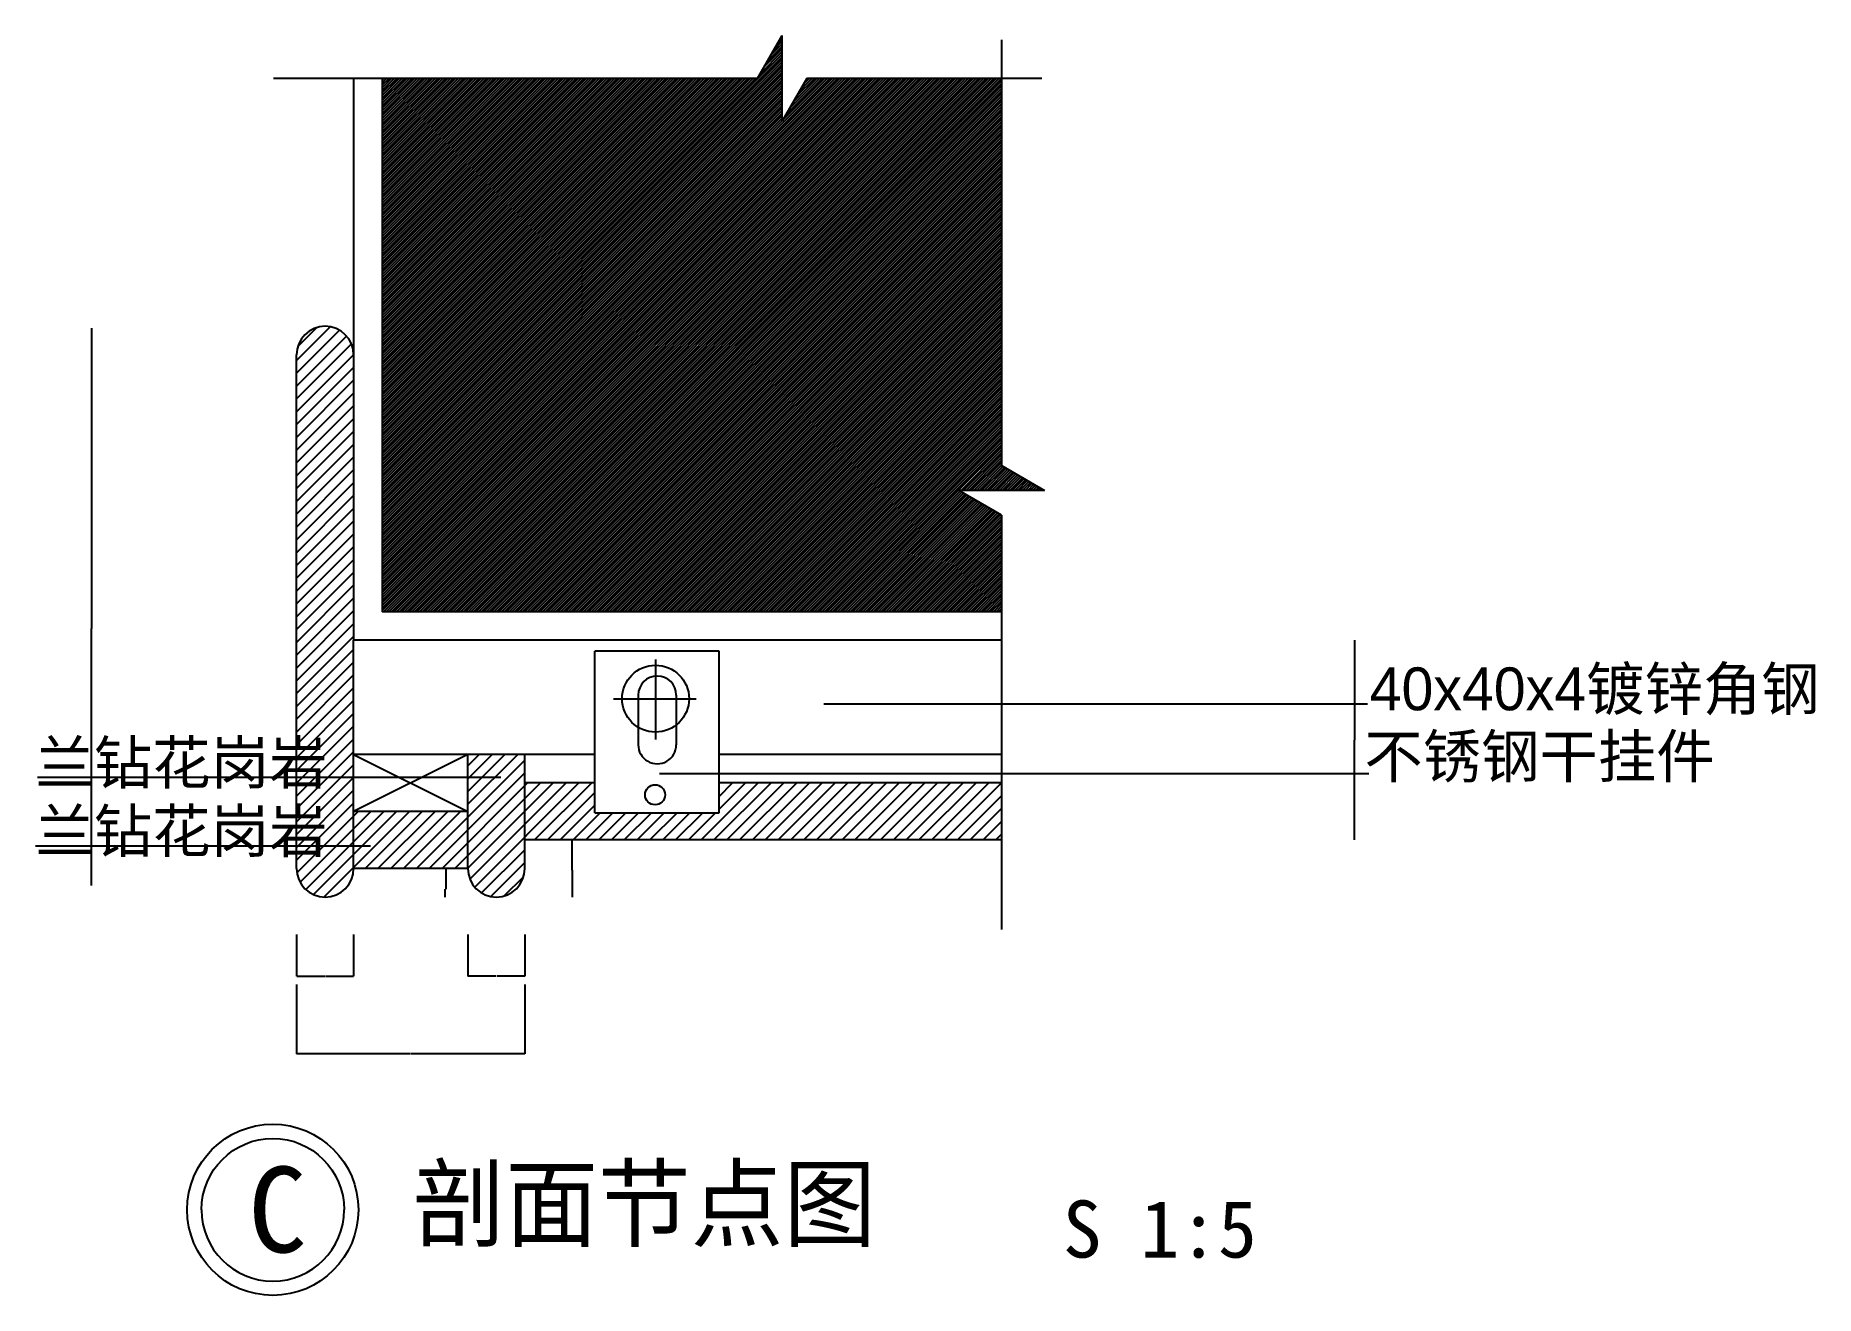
# Model space of a CAD drawing. Header units: metres. Extents: x -1 to 276468, y 0 to 5724.
# Drawn here: x 271478 to 276468, y 2193 to 5724 of the extents above; entities outside this region: 1.
import ezdxf

# ---------------------------------------------------------------- set-up
doc = ezdxf.new("R2010")
doc.units = ezdxf.units.M
for name, color, linetype in [('10', 8, 'Continuous'), ('20', 1, 'Continuous'), ('7', 7, 'Continuous'), ('8', 7, 'Continuous'), ('墙', 2, 'Continuous'), ('窗线', 3, 'Continuous')]:
    doc.layers.add(name, color=color, linetype=linetype)
doc.dimstyles.get("Standard").update_dxf_attribs({"dimtxt": 2.5, "dimasz": 2.5, "dimexe": 1.25, "dimexo": 0.625, "dimtad": 1, "dimcen": 2.5, "dimazin": 3, "dimtfac": 1, "dimtmove": 0, "dimatfit": 3})

# ---------------------------------------------------------------- blocks, each defined once
blk = doc.blocks.new('HY-4')
at = {"layer": '20'}
for points in [[(-5, 0, -1), (5, 0, -1)], [(-5, 0, 1), (5, 0, 1)]]:
    blk.add_lwpolyline(points, format="xyb", dxfattribs=at)
blk.add_circle((0, 0), 6, dxfattribs=at)
blk.add_circle((0, 0), 6, dxfattribs=at)
blk = doc.blocks.new('_CLOSEDFILLED')
at = {"color": 0, "linetype": 'BYBLOCK'}
blk.add_solid([(-1, 0), (0, 0), (-1, 0)], dxfattribs=at)
blk = doc.blocks.new('*D1')
for p, q in [((271634.79, 4903.82), (271634.79, 4062.06)), ((271634.54, 4062.06), (271634.29, 4062.06)), ((271634.79, 3341.82), (271634.79, 4062.06)), ((271634.79, 4062.06), (271634.79, 4062.06)), ((271635.04, 4062.06), (271635.29, 4062.06))]:
    blk.add_line(p, q)
at = {"layer": 'Defpoints'}
for p in [(271634.79, 4903.82), (271634.79, 4062.06), (271634.79, 3341.82)]:
    blk.add_point(p, dxfattribs=at)
at = {"layer": '7', "xscale": 0.25, "yscale": 0.25}
blk.add_blockref('_CLOSEDFILLED', (271634.79, 4062.06), dxfattribs=at)
at = {"layer": '7', "xscale": 0.25, "yscale": 0.25, "rotation": 180}
blk.add_blockref('_CLOSEDFILLED', (271634.79, 4062.06), dxfattribs=at)
at = {"layer": '7', "insert": (271634.79, 4063.185), "char_height": 1, "attachment_point": 5}
blk.add_mtext('200', dxfattribs=at)
blk = doc.blocks.new('*D2')
for p, q in [((275176.19, 4029.36), (275176.19, 3749.36)), ((275175.94, 3749.36), (275175.69, 3749.36)), ((275176.19, 3469.36), (275176.19, 3749.36)), ((275176.19, 3749.36), (275176.19, 3749.36)), ((275176.44, 3749.36), (275176.69, 3749.36))]:
    blk.add_line(p, q)
at = {"layer": 'Defpoints'}
for p in [(275176.19, 4029.36), (275176.19, 3749.36), (275176.19, 3469.36)]:
    blk.add_point(p, dxfattribs=at)
at = {"layer": '7', "xscale": 0.25, "yscale": 0.25}
blk.add_blockref('_CLOSEDFILLED', (275176.19, 3749.36), dxfattribs=at)
at = {"layer": '7', "xscale": 0.25, "yscale": 0.25, "rotation": 180}
blk.add_blockref('_CLOSEDFILLED', (275176.19, 3749.36), dxfattribs=at)
at = {"layer": '7', "insert": (275176.19, 3750.485), "char_height": 1, "attachment_point": 5}
blk.add_mtext('70', dxfattribs=at)
blk = doc.blocks.new('*D3')
for p, q in [((272689.66, 3203.9), (272689.66, 3087.42)), ((272849.66, 3203.9), (272849.66, 3087.42)), ((272768.66, 3087.42), (272689.41, 3087.42)), ((272849.91, 3087.42), (272770.66, 3087.42))]:
    blk.add_line(p, q)
at = {"layer": 'Defpoints'}
for p in [(272689.66, 3203.9), (272849.66, 3203.9), (272849.66, 3087.42)]:
    blk.add_point(p, dxfattribs=at)
at = {"layer": '7', "xscale": 0.25, "yscale": 0.25}
blk.add_blockref('_CLOSEDFILLED', (272689.66, 3087.42), dxfattribs=at)
at = {"layer": '7', "xscale": 0.25, "yscale": 0.25, "rotation": 180}
blk.add_blockref('_CLOSEDFILLED', (272849.66, 3087.42), dxfattribs=at)
at = {"layer": '7', "insert": (272769.66, 3087.42), "char_height": 1, "attachment_point": 5}
blk.add_mtext('20', dxfattribs=at)
blk = doc.blocks.new('*D4')
for p, q in [((272209.66, 3203.9), (272209.66, 3087.42)), ((272369.66, 3203.9), (272369.66, 3087.42)), ((272209.91, 3087.42), (272288.66, 3087.42)), ((272290.66, 3087.42), (272369.41, 3087.42))]:
    blk.add_line(p, q)
at = {"layer": 'Defpoints'}
for p in [(272209.66, 3203.9), (272369.66, 3203.9), (272209.66, 3087.42)]:
    blk.add_point(p, dxfattribs=at)
at = {"layer": '7', "xscale": 0.25, "yscale": 0.25, "rotation": 180}
blk.add_blockref('_CLOSEDFILLED', (272209.66, 3087.42), dxfattribs=at)
at = {"layer": '7', "xscale": 0.25, "yscale": 0.25}
blk.add_blockref('_CLOSEDFILLED', (272369.66, 3087.42), dxfattribs=at)
at = {"layer": '7', "insert": (272289.66, 3087.42), "char_height": 1, "attachment_point": 5}
blk.add_mtext('20', dxfattribs=at)
blk = doc.blocks.new('*D5')
for p, q in [((272209.66, 3064.22), (272209.66, 2869.89)), ((272849.66, 3064.22), (272849.66, 2869.89)), ((272528.66, 2869.89), (272209.41, 2869.89)), ((272849.91, 2869.89), (272530.66, 2869.89))]:
    blk.add_line(p, q)
at = {"layer": 'Defpoints'}
for p in [(272209.66, 3064.22), (272849.66, 3064.22), (272849.66, 2869.89)]:
    blk.add_point(p, dxfattribs=at)
at = {"layer": '7', "xscale": 0.25, "yscale": 0.25}
blk.add_blockref('_CLOSEDFILLED', (272209.66, 2869.89), dxfattribs=at)
at = {"layer": '7', "xscale": 0.25, "yscale": 0.25, "rotation": 180}
blk.add_blockref('_CLOSEDFILLED', (272849.66, 2869.89), dxfattribs=at)
at = {"layer": '7', "insert": (272529.66, 2869.89), "char_height": 1, "attachment_point": 5}
blk.add_mtext('80', dxfattribs=at)
blk = doc.blocks.new('*D6')
for p, q in [((272980.99, 3469.36), (272980.99, 3384.49)), ((272981.24, 3384.49), (272982.62, 3384.49)), ((272982.87, 3309.36), (272982.87, 3384.49))]:
    blk.add_line(p, q)
at = {"layer": 'Defpoints'}
for p in [(272980.99, 3469.36), (272980.99, 3384.49), (272982.87, 3309.36)]:
    blk.add_point(p, dxfattribs=at)
at = {"layer": '7', "xscale": 0.25, "yscale": 0.25, "rotation": 180}
blk.add_blockref('_CLOSEDFILLED', (272980.99, 3384.49), dxfattribs=at)
at = {"layer": '7', "xscale": 0.25, "yscale": 0.25}
blk.add_blockref('_CLOSEDFILLED', (272982.87, 3384.49), dxfattribs=at)
at = {"layer": '7', "insert": (272981.93, 3385.615), "char_height": 1, "attachment_point": 5}
blk.add_mtext('20', dxfattribs=at)
blk = doc.blocks.new('*D7')
for p, q in [((272628.26, 3389.36), (272628.26, 3331.28)), ((272628.51, 3331.28), (272626.13, 3331.28)), ((272626.38, 3309.36), (272626.38, 3331.28))]:
    blk.add_line(p, q)
at = {"layer": 'Defpoints'}
for p in [(272628.26, 3389.36), (272626.38, 3309.36), (272628.26, 3331.28)]:
    blk.add_point(p, dxfattribs=at)
at = {"layer": '7', "xscale": 0.25, "yscale": 0.25}
blk.add_blockref('_CLOSEDFILLED', (272626.38, 3331.28), dxfattribs=at)
at = {"layer": '7', "xscale": 0.25, "yscale": 0.25, "rotation": 180}
blk.add_blockref('_CLOSEDFILLED', (272628.26, 3331.28), dxfattribs=at)
at = {"layer": '7', "insert": (272627.32, 3330.155), "char_height": 1, "attachment_point": 5}
blk.add_mtext('10', dxfattribs=at)
blk = doc.blocks.new('*D8')
for p, q in [((-0.25, 3503.41), (-0.5, 3503.41)), ((0, 0), (0, 3503.41)), ((0, 0), (0, 3503.41)), ((0, 3503.41), (0, 3503.41)), ((0.25, 3503.41), (0.5, 3503.41))]:
    blk.add_line(p, q)
at = {"layer": 'Defpoints'}
for p in [(0, 3503.41), (0, 0), (0, 0)]:
    blk.add_point(p, dxfattribs=at)
at = {"layer": '7', "xscale": 0.25, "yscale": 0.25}
blk.add_blockref('_CLOSEDFILLED', (0, 3503.41), dxfattribs=at)
at = {"layer": '7', "xscale": 0.25, "yscale": 0.25, "rotation": 180}
blk.add_blockref('_CLOSEDFILLED', (0, 3503.41), dxfattribs=at)
at = {"layer": '7', "insert": (0, 3504.535), "char_height": 1, "attachment_point": 5}
blk.add_mtext('R10', dxfattribs=at)

msp = doc.modelspace()

# ---------------------------------------------------------------- hatches: boundary and pattern name
at = {"layer": '10'}
h = msp.add_hatch(dxfattribs=at)
h.set_pattern_fill('ANSI31,_O', scale=16)
h.set_pattern_definition([(45, (0, 0), (-35.9210245, 35.9210245), [])])
h.paths.add_polyline_path([(272449.66, 4109.36), (272449.66, 5604.35), (273502.14, 5604.35), (273571.42, 5724.35), (273571.42, 5484.35), (273640.7, 5604.35), (274186.28, 5604.35), (274186.28, 4518.76), (274306.28, 4449.48), (274066.28, 4449.48), (274186.28, 4380.19), (274186.28, 4109.36)])
h = msp.add_hatch(dxfattribs=at)
h.set_pattern_fill('AR-CONC,_O', scale=1.6)
h.set_pattern_definition([(45, (0, 0), (-3.59210245, 3.59210245), [])])
h.paths.add_polyline_path([(272449.66, 5604.35), (273502.14, 5604.35), (273571.42, 5724.35), (273571.42, 5484.35), (273640.7, 5604.35), (274186.28, 5604.35), (274186.28, 4518.76), (274306.28, 4449.48), (274066.28, 4449.48), (274186.28, 4380.19), (274186.28, 4109.36), (272449.66, 4109.36)])
h = msp.add_hatch(dxfattribs=at)
h.set_pattern_fill('ANSI35,_O', scale=8)
h.set_pattern_definition([(45, (0, 0), (-17.9605122, 17.9605122), [])])
h.paths.add_polyline_path([(272209.66, 4829.36, -1), (272369.66, 4829.36), (272369.66, 4029.36), (272369.66, 3389.36, -1), (272209.66, 3389.36)])
h.paths.add_polyline_path([(272689.66, 3549.36), (272689.66, 3389.36), (272369.66, 3389.36), (272369.66, 3549.36)])
h.paths.add_polyline_path([(272849.66, 3629.36), (273046.12, 3629.36), (273046.12, 3545.42), (273394.48, 3545.42), (273394.48, 3629.36), (274186.28, 3629.36), (274186.28, 3469.36), (272849.66, 3469.36)])
h.paths.add_polyline_path([(272689.66, 3709.36), (272849.66, 3709.36), (272849.66, 3389.36, -1), (272689.66, 3389.36)])

# ---------------------------------------------------------------- linework, layer by layer
at = {"layer": '20'}
for p, q in [((273502.14, 5604.35), (273571.42, 5724.35)), ((273571.42, 5484.35), (273571.42, 5724.35)), ((274186.28, 5712.44), (274186.28, 4518.76)), ((273502.14, 5604.35), (272144.69, 5604.35)), ((273640.7, 5604.35), (273571.42, 5484.35)), ((274298.92, 5604.35), (273640.7, 5604.35)), ((274186.28, 4518.76), (274306.28, 4449.48)), ((274186.28, 4380.19), (274066.28, 4449.48)), ((274306.28, 4449.48), (274066.28, 4449.48)), ((274186.28, 4380.19), (274186.28, 3218.03))]:
    msp.add_line(p, q, dxfattribs=at)
at = {"layer": '墙'}
for p, q in [((272369.66, 5604.35), (272369.66, 4029.36)), ((272209.66, 3389.36), (272209.66, 4829.36)), ((272369.66, 3389.36), (272369.66, 4029.36)), ((274186.28, 4029.36), (272369.66, 4029.36)), ((272849.66, 3709.36), (272689.66, 3709.36)), ((272689.66, 3389.36), (272689.66, 3709.36)), ((272849.66, 3389.36), (272849.66, 3709.36)), ((273046.12, 3629.36), (272849.66, 3629.36)), ((274186.28, 3629.36), (273394.48, 3629.36)), ((272689.66, 3549.36), (272369.66, 3549.36)), ((274186.28, 3469.36), (272849.66, 3469.36)), ((272689.66, 3389.36), (272369.66, 3389.36)), ((272289.66, 3309.36), (272289.66, 3309.36))]:
    msp.add_line(p, q, dxfattribs=at)
for centre, start, end in [((272289.66, 4829.36), 0, 180), ((272289.66, 3389.36), 180, 0), ((272769.66, 3389.36), 180, 0)]:
    msp.add_arc(centre, 80, start, end, dxfattribs=at)
at = {"layer": '窗线'}
for p, q in [((272449.66, 5604.35), (272449.66, 4109.36)), ((274186.28, 4109.36), (272449.66, 4109.36)), ((273046.12, 3545.42), (273046.12, 3999.11)), ((273394.48, 3999.11), (273046.12, 3999.11)), ((273394.48, 3545.42), (273394.48, 3999.11)), ((273216.1, 3975.43), (273216.1, 3750.98)), ((273097.84, 3865.43), (273330.44, 3865.43)), ((273167.46, 3875.48), (273167.46, 3736.23)), ((273274.22, 3875.48), (273274.22, 3736.23)), ((272689.66, 3709.36), (272369.66, 3549.36)), ((272369.66, 3709.36), (272689.66, 3549.36)), ((273046.12, 3709.36), (272369.66, 3709.36)), ((274186.28, 3709.36), (273394.48, 3709.36)), ((273046.12, 3545.42), (273394.48, 3545.42))]:
    msp.add_line(p, q, dxfattribs=at)
for centre, radius in [((273216.1, 3865.43), 93.86), ((273214.68, 3595.95), 28.09)]:
    msp.add_circle(centre, radius, dxfattribs=at)
for centre, start, end in [((273220.84, 3875.48), 0, 180), ((273220.84, 3736.21), 180, 0.02)]:
    msp.add_arc(centre, 53.38, start, end, dxfattribs=at)

# ---------------------------------------------------------------- block references
at = {"layer": '8', "xscale": 40, "yscale": 40, "zscale": 40}
msp.add_blockref('HY-4', (272142.94, 2432.6), dxfattribs=at)

# ---------------------------------------------------------------- texts
for s, height, p in [('C', 240, (272074.13, 2313.39)), ('剖面节点图', 200, (272534.69, 2349.8)), ('S 1:5', 160, (274357.86, 2298.63))]:
    msp.add_text(s, height=height).set_placement(p)
at = {"layer": '7', "char_height": 120, "attachment_point": 1}
for s, insert in [('\\f幼圆|b0|i0|c134|p49;40x40x4镀锌角钢 ', (275218.44, 3953.04)), ('\\f幼圆|b0|i0|c134|p49;兰钻花岗岩', (271477.75, 3746.24)), ('\\f幼圆|b0|i0|c134|p49;不锈钢干挂件 ', (275203.51, 3764.03)), ('\\f幼圆|b0|i0|c134|p49;兰钻花岗岩', (271477.75, 3554.56))]:
    msp.add_mtext(s, dxfattribs=dict(at, insert=insert))

# ---------------------------------------------------------------- dimensions: what is measured, and where the dimension line sits
at = {"layer": '7'}
for base, p1, p2, text, picture, middle in [((271634.79, 4062.06), (271634.79, 4903.82), (271634.79, 3341.82), '200', '*D1', (271634.79, 4063.185)), ((275176.19, 3749.36), (275176.19, 4029.36), (275176.19, 3469.36), '70', '*D2', (275176.19, 3750.485)), ((0, 3503.41), (0, 0), (0, 0), 'R10', '*D8', (0, 3504.535)), ((272980.99, 3384.49), (272980.99, 3469.36), (272982.87, 3309.36), '20', '*D6', (272981.93, 3385.615)), ((272628.26, 3331.28), (272628.26, 3389.36), (272626.38, 3309.36), '10', '*D7', (272627.32, 3330.155)), ((272209.66, 3087.42), (272209.66, 3203.9), (272369.66, 3203.9), '20', '*D4', (272289.66, 3087.42)), ((272849.66, 3087.42), (272849.66, 3203.9), (272689.66, 3203.9), '20', '*D3', (272769.66, 3087.42)), ((272849.66, 2869.89), (272849.66, 3064.22), (272209.66, 3064.22), '80', '*D5', (272529.66, 2869.89))]:
    dim = msp.add_linear_dim(base=base, p1=p1, p2=p2, text=text, dimstyle='Standard', dxfattribs=at)
    dim.commit()
    dim.dimension.update_dxf_attribs({"geometry": picture, "text_midpoint": middle})

# ---------------------------------------------------------------- leaders
for points in [[(273687.65, 3850.89), (275212.1, 3850.89)], [(272311.71, 3644.09), (271483.15, 3644.09)], [(272781.97, 3644.09), (271488.49, 3644.09)], [(273227.43, 3655.6), (275216.2, 3655.6)], [(272417.34, 3452.42), (271477.88, 3452.42)]]:
    msp.add_leader(points, dimstyle='Standard', dxfattribs=at)

doc.saveas('drawing.dxf')
